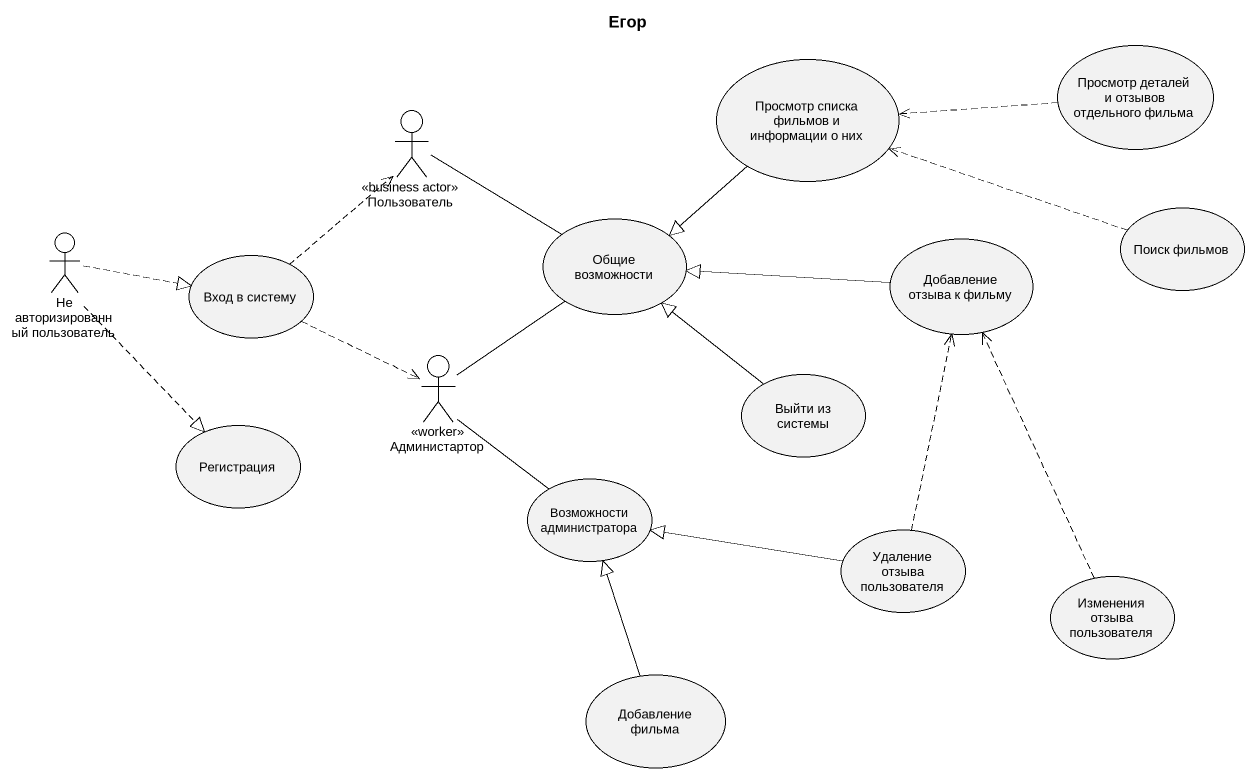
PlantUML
@startuml
title Егор
usecase "Просмотр списка фильмов и информации о них" as Просмотр_списка_фильмов_и
usecase "Просмотр деталей и отзывов отдельного фильма" as Просмотр_деталей_и_отзывов
actor Пользователь <<business actor>>
actor "Не авторизированный пользователь" as Не_авторизированный
usecase "Общие возможности" as Общие_возможности
usecase "Добавление отзыва к фильму" as Добавление_отзыва_к_фильму
usecase "Поиск фильмов" as Поиск_фильмов
usecase "Вход в систему" as Вход_в_систему
actor Администартор <<worker>>
usecase "Выйти из системы" as Выйти_из_системы
usecase Регистрация
usecase "Возможности администратора" as Возможности_администратора
usecase "Удаление отзыва пользователя" as Удаление_отзыва_пользователя
usecase "Изменения отзыва пользователя" as Изменения_отзыва
usecase "Добавление фильма" as Добавление_фильма
Просмотр_списка_фильмов_и --|> Общие_возможности
Просмотр_деталей_и_отзывов .left.> Просмотр_списка_фильмов_и
Пользователь -right- Общие_возможности
Не_авторизированный .right.|> Вход_в_систему
Не_авторизированный ..|> Регистрация
Добавление_отзыва_к_фильму -left-|> Общие_возможности
Поиск_фильмов .left.> Просмотр_списка_фильмов_и
Вход_в_систему .up.> Пользователь
Вход_в_систему .right.> Администартор
Администартор -up- Общие_возможности
Администартор -- Возможности_администратора
Выйти_из_системы -up-|> Общие_возможности
Удаление_отзыва_пользователя .up.> Добавление_отзыва_к_фильму
Удаление_отзыва_пользователя -left-|> Возможности_администратора
Изменения_отзыва .up.> Добавление_отзыва_к_фильму
Добавление_фильма -up-|> Возможности_администратора
@enduml
